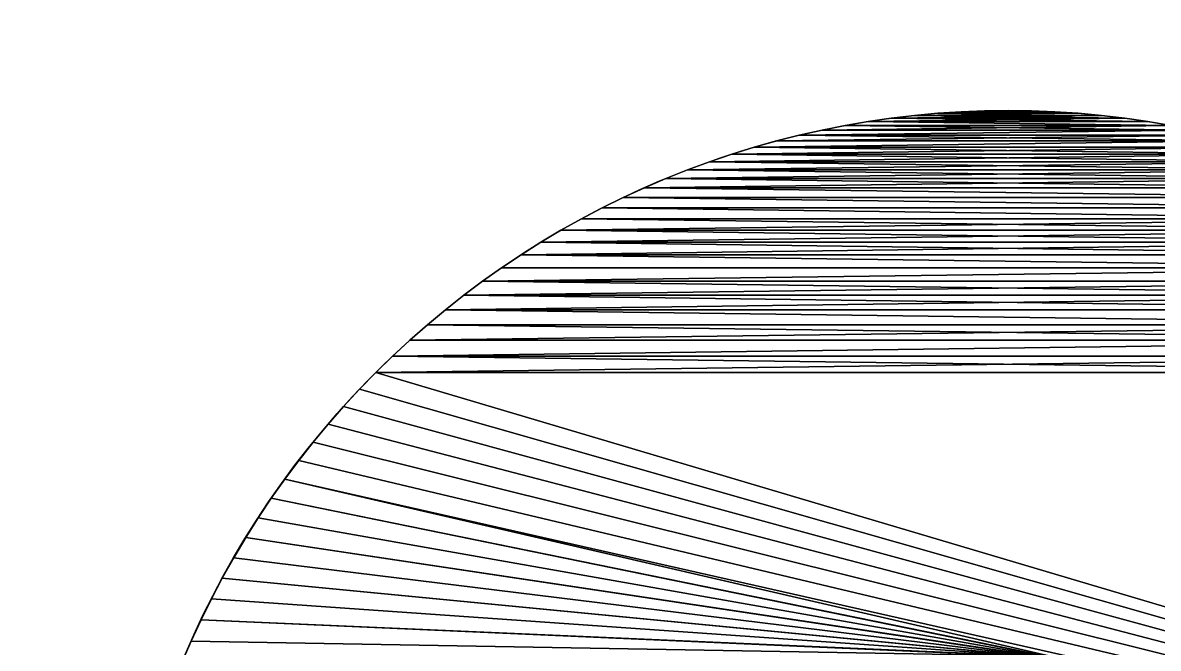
# Model space of a CAD drawing. Header units: millimetres. Extents: x 2854 to 3045, y 1707 to 1839.
# Drawn here: x 2971.263 to 2975.327, y 1752.598 to 1754.837 of the extents above; entities that cross this region are included whole.
import ezdxf

# ---------------------------------------------------------------- set-up
doc = ezdxf.new("R2010")
doc.units = ezdxf.units.MM

# ---------------------------------------------------------------- blocks, each defined once
blk = doc.blocks.new('Espaciador')
for p, q in [((-10.0792, 1.1317), (-10.0792, 1.1317, 10)), ((-10.0912, 1.0487), (-10.0912, 1.0487, 10)), ((-10.1011, 0.9656), (-10.1011, 0.9656, 10)), ((-10.1087, 0.8821), (-10.1087, 0.8821, 10)), ((-10.1142, 0.7985), (-10.1142, 0.7985, 10)), ((-10.1175, 0.7148), (-10.1175, 0.7148, 10)), ((-10.1186, 0.6311), (-10.1186, 0.6311, 10)), ((-10.1175, 0.5473), (-10.1175, 0.5473, 10)), ((-10.1142, 0.4636), (-10.1142, 0.4636, 10)), ((-10.1087, 0.38), (-10.1087, 0.38, 10)), ((-10.1011, 0.2966), (-10.1011, 0.2966, 10)), ((-10.0912, 0.2134), (-10.0912, 0.2134, 10)), ((-10.0792, 0.1305), (-10.0792, 0.1305, 10)), ((-10.065, 0.0479), (-10.065, 0.0479, 10)), ((-10.0487, -0.0343), (-10.0487, -0.0343, 10)), ((-10.0302, -0.116), (-10.0302, -0.116, 10)), ((-10.0096, -0.1972), (-10.0096, -0.1972, 10)), ((-9.9868, -0.2778), (-9.9868, -0.2778, 10)), ((-9.962, -0.3578), (-9.962, -0.3578, 10)), ((-9.906, -0.5157), (-9.906, -0.5157, 10)), ((-9.875, -0.5935), (-9.875, -0.5935, 10)), ((-9.8419, -0.6705), (-9.8419, -0.6705, 10)), ((-9.8069, -0.7466), (-9.8069, -0.7466, 10)), ((-9.7698, -0.8217), (-9.7698, -0.8217, 10)), ((-9.7308, -0.8958), (-9.7308, -0.8958, 10)), ((-9.6899, -0.9689), (-9.6899, -0.9689, 10)), ((-9.647, -1.0409), (-9.647, -1.0409, 10)), ((-9.6023, -1.1118), (-9.6023, -1.1118, 10)), ((-9.5558, -1.1814), (-9.5558, -1.1814, 10)), ((-9.5074, -1.2499), (-9.5074, -1.2499, 10)), ((-9.4573, -1.317), (-9.4573, -1.317, 10)), ((-9.4055, -1.3828), (-9.4055, -1.3828, 10)), ((-9.3519, -1.4472), (-9.3519, -1.4472, 10)), ((-9.2967, -1.5102), (-9.2967, -1.5102, 10)), ((-9.2398, -1.5717), (-9.2398, -1.5717, 10)), ((-9.1813, -1.6317), (-9.1813, -1.6317, 10)), ((-9.1213, -1.6901), (-9.1213, -1.6901, 10)), ((-9.0598, -1.747), (-9.0598, -1.747, 10)), ((-8.9968, -1.8022), (-8.9968, -1.8022, 10)), ((-8.9324, -1.8558), (-8.9324, -1.8558, 10)), ((-8.8666, -1.9077), (-8.8666, -1.9077, 10)), ((-8.7995, -1.9578), (-8.7995, -1.9578, 10)), ((-8.7311, -2.0061), (-8.7311, -2.0061, 10)), ((-8.6614, -2.0527), (-8.6614, -2.0527, 10)), ((-8.5906, -2.0974), (-8.5906, -2.0974, 10)), ((-8.5186, -2.1402), (-8.5186, -2.1402, 10)), ((-8.4455, -2.1812), (-8.4455, -2.1812, 10)), ((-8.3714, -2.2202), (-8.3714, -2.2202, 10)), ((-8.2962, -2.2572), (-8.2962, -2.2572, 10)), ((-8.2201, -2.2923), (-8.2201, -2.2923, 10))]:
    blk.add_line(p, q)
at = {"color": 40, "true_color": 0xffcc32}
blk.add_line((-9.935, -0.4371), (-9.935, -0.4371, 10), dxfattribs=at)
at = {"color": 250, "true_color": 0x1e1e1e, "extrusion": (-4.25716e-32, -4.0399e-32, -1)}
for centre in [(6.9186, 0.6311), (6.9186, 0.6311, -10)]:
    blk.add_arc(centre, 3.2, 226.5, 45, dxfattribs=at)
at = {"color": 250, "true_color": 0x1e1e1e}
mesh = blk.add_polyface(dxfattribs=at)
corners = [(-10.1175, 0.7148), (-10.1175, 0.5473), (-10.1186, 0.6311), (-10.1142, 0.7985), (-10.1142, 0.4636), (-10.1087, 0.8821), (-10.1087, 0.38), (-10.1011, 0.2966), (-10.1011, 0.9656), (-10.0912, 1.0487), (-10.0912, 0.2134), (-10.0792, 1.1317), (-10.0792, 0.1305), (-10.065, 1.2142), (-10.065, 0.0479), (-10.0487, 1.2964), (-10.0302, -0.116), (-10.0302, 1.3781), (-10.0096, 1.4593), (-9.9868, -0.2778), (-9.9868, 1.5399), (-9.962, 1.6199), (-9.962, -0.3578), (-9.935, 1.6992), (-9.935, -0.4371), (-9.906, 1.7778), (-9.906, -0.5157), (-9.875, 1.8556), (-9.875, -0.5935), (-9.8419, 1.9326), (-9.8419, -0.6705), (-9.8069, 2.0087), (-9.8069, -0.7466), (-9.7698, 2.0838), (-9.7698, -0.8217), (-9.7308, 2.158), (-9.7308, -0.8958), (-9.6899, 2.2311), (-9.6899, -0.9689), (-9.647, 2.3031), (-9.647, -1.0409), (-9.6023, 2.3739), (-9.6023, -1.1118), (-9.5558, 2.4436), (-9.5074, -1.2499), (-9.5074, 2.512), (-9.4573, 2.5791), (-9.4573, -1.317), (-9.4055, 2.6449), (-9.4055, -1.3828), (-9.3519, 2.7093), (-9.3519, -1.4472), (-9.2967, 2.7723), (-9.2398, -1.5717), (-9.2398, 2.8338), (-9.1813, 2.8938), (-9.1813, -1.6317), (-7.2721, 4.803), (-9.1213, -1.6901), (-8.7995, -1.9578), (-8.1413, 0.891), (-8.126, 0.9546), (-8.1074, 1.0173), (-8.0856, 1.079), (-8.0605, 1.1395), (-8.0323, 1.1985)]
mesh.append_faces([[corners[k] for k in face] for face in [(0, 1, 2)]], dxfattribs={"vtx0": -1, "color": 250})
mesh.append_faces([[corners[k] for k in face] for face in [(1, 3, 4), (4, 5, 6), (6, 5, 7), (7, 9, 10), (10, 11, 12), (56, 57, 58), (60, 57, 61), (61, 57, 62), (62, 57, 63), (63, 57, 64), (64, 57, 65)]], dxfattribs={"vtx0": -1, "vtx1": -1, "color": 250})
mesh.append_faces([[corners[k] for k in face] for face in [(59, 57, 60)]], dxfattribs={"vtx0": -1, "vtx1": -1, "vtx2": -1, "color": 250})
mesh.append_faces([[corners[k] for k in face] for face in [(1, 0, 3), (4, 3, 5), (7, 5, 8), (7, 8, 9), (10, 9, 11), (12, 11, 13), (14, 13, 15), (16, 15, 17), (16, 17, 18), (19, 18, 20), (19, 20, 21), (22, 21, 23), (24, 23, 25), (26, 25, 27), (28, 27, 29), (30, 29, 31), (32, 31, 33), (34, 33, 35), (36, 35, 37), (38, 37, 39), (40, 39, 41), (42, 41, 43), (44, 43, 45), (44, 45, 46), (47, 46, 48), (49, 48, 50), (51, 50, 52), (53, 52, 54), (53, 54, 55), (56, 55, 57)]], dxfattribs={"vtx0": -1, "vtx2": -1, "color": 250})
mesh = blk.add_polyface(dxfattribs=at)
corners = [(-10.1175, 0.5473, 10), (-10.1175, 0.7148, 10), (-10.1186, 0.6311, 10), (-10.1142, 0.4636, 10), (-10.1142, 0.7985, 10), (-10.1087, 0.38, 10), (-10.1087, 0.8821, 10), (-10.1011, 0.2966, 10), (-10.1011, 0.9656, 10), (-10.0912, 0.2134, 10), (-10.0912, 1.0487, 10), (-10.0792, 0.1305, 10), (-10.0792, 1.1317, 10), (-10.065, 1.2142, 10), (-10.0487, -0.0343, 10), (-10.0487, 1.2964, 10), (-10.0302, -0.116, 10), (-10.0302, 1.3781, 10), (-10.0096, -0.1972, 10), (-10.0096, 1.4593, 10), (-9.9868, -0.2778, 10), (-9.9868, 1.5399, 10), (-9.962, -0.3578, 10), (-9.962, 1.6199, 10), (-9.935, -0.4371, 10), (-9.935, 1.6992, 10), (-9.906, -0.5157, 10), (-9.906, 1.7778, 10), (-9.875, -0.5935, 10), (-9.875, 1.8556, 10), (-9.8419, -0.6705, 10), (-9.8419, 1.9326, 10), (-9.8069, 2.0087, 10), (-9.8069, -0.7466, 10), (-9.7698, 2.0838, 10), (-9.7698, -0.8217, 10), (-9.7308, 2.158, 10), (-9.6899, -0.9689, 10), (-9.6899, 2.2311, 10), (-9.647, -1.0409, 10), (-9.647, 2.3031, 10), (-9.6023, -1.1118, 10), (-9.6023, 2.3739, 10), (-9.5558, 2.4436, 10), (-9.5074, -1.2499, 10), (-9.5074, 2.512, 10), (-9.4573, -1.317, 10), (-9.4573, 2.5791, 10), (-9.4055, -1.3828, 10), (-9.4055, 2.6449, 10), (-9.3519, 2.7093, 10), (-9.2967, -1.5102, 10), (-9.2967, 2.7723, 10), (-9.2398, -1.5717, 10), (-9.2398, 2.8338, 10), (-9.1813, -1.6317, 10), (-9.1813, 2.8938, 10), (-7.2721, 4.803, 10), (-9.1213, -1.6901, 10), (-8.7995, -1.9578, 10), (-8.1413, 0.891, 10), (-8.126, 0.9546, 10), (-8.1074, 1.0173, 10), (-8.0856, 1.079, 10), (-8.0605, 1.1395, 10), (-8.0323, 1.1985, 10)]
mesh.append_faces([[corners[k] for k in face] for face in [(0, 1, 2)]], dxfattribs={"vtx0": -1, "color": 250})
mesh.append_faces([[corners[k] for k in face] for face in [(1, 3, 4), (4, 5, 6), (6, 7, 8), (8, 9, 10), (10, 11, 12), (12, 11, 13), (13, 14, 15), (15, 16, 17), (17, 18, 19), (19, 20, 21), (21, 22, 23), (23, 24, 25), (25, 26, 27), (27, 28, 29), (29, 30, 31), (31, 30, 32), (32, 33, 34), (34, 35, 36), (36, 37, 38), (38, 39, 40), (40, 41, 42), (42, 41, 43), (43, 44, 45), (45, 46, 47), (47, 48, 49), (49, 48, 50), (50, 51, 52), (52, 53, 54), (54, 55, 56), (56, 55, 57)]], dxfattribs={"vtx0": -1, "vtx1": -1, "color": 250})
mesh.append_faces([[corners[k] for k in face] for face in [(57, 59, 60)]], dxfattribs={"vtx0": -1, "vtx1": -1, "vtx2": -1, "color": 250})
mesh.append_faces([[corners[k] for k in face] for face in [(1, 0, 3), (4, 3, 5), (6, 5, 7), (8, 7, 9), (10, 9, 11), (57, 55, 58), (57, 60, 61), (57, 61, 62), (57, 62, 63), (57, 63, 64), (57, 64, 65)]], dxfattribs={"vtx0": -1, "vtx2": -1, "color": 250})
mesh = blk.add_polyface(dxfattribs=at)
corners = [(-8.1686, 0.6311), (-8.1432, -2.3254), (-8.2201, -2.2923), (-10.0792, 0.1305), (-10.065, 1.2142), (-10.065, 0.0479), (-10.0487, 1.2964), (-10.0487, -0.0343), (-10.0302, -0.116), (-10.0096, 1.4593), (-10.0096, -0.1972), (-9.9868, -0.2778), (-9.962, 1.6199), (-9.962, -0.3578), (-9.935, 1.6992), (-9.935, -0.4371), (-9.906, 1.7778), (-9.906, -0.5157), (-9.875, 1.8556), (-9.875, -0.5935), (-9.8419, 1.9326), (-9.8419, -0.6705), (-9.8069, 2.0087), (-9.8069, -0.7466), (-9.7698, 2.0838), (-9.7698, -0.8217), (-9.7308, 2.158), (-9.7308, -0.8958), (-9.6899, 2.2311), (-9.6899, -0.9689), (-9.647, 2.3031), (-9.647, -1.0409), (-9.6023, 2.3739), (-9.6023, -1.1118), (-9.5558, 2.4436), (-9.5558, -1.1814), (-9.5074, -1.2499), (-9.4573, 2.5791), (-9.4573, -1.317), (-9.4055, 2.6449), (-9.4055, -1.3828), (-9.3519, 2.7093), (-9.3519, -1.4472), (-9.2967, 2.7723), (-9.2967, -1.5102), (-9.2398, -1.5717), (-9.1813, 2.8938), (-9.1813, -1.6317), (-9.1213, -1.6901), (-7.2721, 4.803), (-9.0598, -1.747), (-8.9968, -1.8022), (-8.9324, -1.8558), (-8.8666, -1.9077), (-8.7995, -1.9578), (-8.1413, 0.891), (-8.7311, -2.0061), (-8.1532, 0.8266), (-8.6614, -2.0527), (-8.5906, -2.0974), (-8.1617, 0.7617), (-8.5186, -2.1402), (-8.4455, -2.1812), (-8.1669, 0.6965), (-8.3714, -2.2202), (-8.2962, -2.2572)]
mesh.append_faces([[corners[k] for k in face] for face in [(3, 4, 5), (5, 6, 7), (7, 6, 8), (8, 9, 10), (10, 9, 11), (11, 12, 13), (13, 14, 15), (15, 16, 17), (17, 18, 19), (19, 20, 21), (21, 22, 23), (23, 24, 25), (25, 26, 27), (27, 28, 29), (29, 30, 31), (31, 32, 33), (33, 34, 35), (35, 34, 36), (36, 37, 38), (38, 39, 40), (40, 41, 42), (42, 43, 44), (44, 43, 45), (45, 46, 47), (48, 49, 50), (50, 49, 51), (51, 49, 52), (52, 49, 53), (53, 49, 54), (54, 55, 56), (56, 57, 58), (58, 57, 59), (59, 60, 61), (61, 60, 62), (62, 63, 64), (64, 63, 65), (65, 0, 2)]], dxfattribs={"vtx0": -1, "vtx1": -1, "color": 250})
mesh.append_faces([[corners[k] for k in face] for face in [(0, 1, 2), (56, 55, 57), (59, 57, 60), (62, 60, 63), (65, 63, 0)]], dxfattribs={"vtx0": -1, "vtx2": -1, "color": 250})
mesh = blk.add_polyface(dxfattribs=at)
corners = [(-10.065, 1.2142, 10), (-10.0792, 0.1305, 10), (-10.065, 0.0479, 10), (-10.0487, -0.0343, 10), (-10.0487, 1.2964, 10), (-10.0302, -0.116, 10), (-10.0302, 1.3781, 10), (-10.0096, -0.1972, 10), (-10.0096, 1.4593, 10), (-9.9868, -0.2778, 10), (-9.9868, 1.5399, 10), (-9.962, -0.3578, 10), (-9.962, 1.6199, 10), (-9.935, -0.4371, 10), (-9.935, 1.6992, 10), (-9.906, -0.5157, 10), (-9.906, 1.7778, 10), (-9.875, -0.5935, 10), (-9.875, 1.8556, 10), (-9.8419, -0.6705, 10), (-9.8069, 2.0087, 10), (-9.8069, -0.7466, 10), (-9.7698, 2.0838, 10), (-9.7698, -0.8217, 10), (-9.7308, 2.158, 10), (-9.7308, -0.8958, 10), (-9.6899, -0.9689, 10), (-9.6899, 2.2311, 10), (-9.647, -1.0409, 10), (-9.647, 2.3031, 10), (-9.6023, -1.1118, 10), (-9.5558, 2.4436, 10), (-9.5558, -1.1814, 10), (-9.5074, -1.2499, 10), (-9.5074, 2.512, 10), (-9.4573, -1.317, 10), (-9.4573, 2.5791, 10), (-9.4055, -1.3828, 10), (-9.3519, 2.7093, 10), (-9.3519, -1.4472, 10), (-9.2967, -1.5102, 10), (-9.2967, 2.7723, 10), (-9.2398, -1.5717, 10), (-9.2398, 2.8338, 10), (-9.1813, -1.6317, 10), (-7.2721, 4.803, 10), (-9.1213, -1.6901, 10), (-9.0598, -1.747, 10), (-8.9968, -1.8022, 10), (-8.9324, -1.8558, 10), (-8.8666, -1.9077, 10), (-8.7995, -1.9578, 10), (-8.1413, 0.891, 10), (-8.7311, -2.0061, 10), (-8.1532, 0.8266, 10), (-8.6614, -2.0527, 10), (-8.5906, -2.0974, 10), (-8.1617, 0.7617, 10), (-8.5186, -2.1402, 10), (-8.4455, -2.1812, 10), (-8.1669, 0.6965, 10), (-8.3714, -2.2202, 10), (-8.2962, -2.2572, 10), (-8.1686, 0.6311, 10), (-8.2201, -2.2923, 10), (-8.1432, -2.3254, 10)]
mesh.append_faces([[corners[k] for k in face] for face in [(52, 53, 54), (54, 56, 57), (57, 59, 60), (60, 62, 63), (65, 63, 64)]], dxfattribs={"vtx0": -1, "vtx1": -1, "color": 250})
mesh.append_faces([[corners[k] for k in face] for face in [(0, 1, 2), (0, 2, 3), (4, 3, 5), (6, 5, 7), (8, 7, 9), (10, 9, 11), (12, 11, 13), (14, 13, 15), (16, 15, 17), (18, 17, 19), (20, 19, 21), (22, 21, 23), (24, 23, 25), (24, 25, 26), (27, 26, 28), (29, 28, 30), (31, 30, 32), (31, 32, 33), (34, 33, 35), (36, 35, 37), (38, 37, 39), (38, 39, 40), (41, 40, 42), (43, 42, 44), (45, 46, 47), (45, 47, 48), (45, 48, 49), (45, 49, 50), (45, 50, 51), (52, 51, 53), (54, 53, 55), (54, 55, 56), (57, 56, 58), (57, 58, 59), (60, 59, 61), (60, 61, 62), (63, 62, 64)]], dxfattribs={"vtx0": -1, "vtx2": -1, "color": 250})
mesh = blk.add_polyface(dxfattribs=at)
corners = [(-10.065, 1.2142, 10), (-10.0792, 1.1317), (-10.0792, 1.1317, 10), (-10.065, 1.2142)]
mesh.append_faces([[corners[k] for k in face] for face in [(0, 1, 2), (1, 0, 3)]], dxfattribs={"vtx0": -1, "color": 250})
mesh = blk.add_polyface(dxfattribs=at)
corners = [(-10.0792, 1.1317, 10), (-10.0912, 1.0487), (-10.0912, 1.0487, 10), (-10.0792, 1.1317)]
mesh.append_faces([[corners[k] for k in face] for face in [(0, 1, 2), (1, 0, 3)]], dxfattribs={"vtx0": -1, "color": 250})
mesh = blk.add_polyface(dxfattribs=at)
corners = [(-10.1011, 0.9656, 10), (-10.0912, 1.0487), (-10.1011, 0.9656), (-10.0912, 1.0487, 10)]
mesh.append_faces([[corners[k] for k in face] for face in [(0, 1, 2), (1, 0, 3)]], dxfattribs={"vtx0": -1, "color": 250})
mesh = blk.add_polyface(dxfattribs=at)
corners = [(-10.1011, 0.9656, 10), (-10.1087, 0.8821), (-10.1087, 0.8821, 10), (-10.1011, 0.9656)]
mesh.append_faces([[corners[k] for k in face] for face in [(0, 1, 2), (1, 0, 3)]], dxfattribs={"vtx0": -1, "color": 250})
mesh = blk.add_polyface(dxfattribs=at)
corners = [(-10.1142, 0.7985, 10), (-10.1087, 0.8821), (-10.1142, 0.7985), (-10.1087, 0.8821, 10)]
mesh.append_faces([[corners[k] for k in face] for face in [(0, 1, 2), (1, 0, 3)]], dxfattribs={"vtx0": -1, "color": 250})
mesh = blk.add_polyface(dxfattribs=at)
corners = [(-10.1142, 0.7985, 10), (-10.1175, 0.7148), (-10.1175, 0.7148, 10), (-10.1142, 0.7985)]
mesh.append_faces([[corners[k] for k in face] for face in [(0, 1, 2), (1, 0, 3)]], dxfattribs={"vtx0": -1, "color": 250})
mesh = blk.add_polyface(dxfattribs=at)
corners = [(-10.1175, 0.7148, 10), (-10.1186, 0.6311), (-10.1186, 0.6311, 10), (-10.1175, 0.7148)]
mesh.append_faces([[corners[k] for k in face] for face in [(0, 1, 2), (1, 0, 3)]], dxfattribs={"vtx0": -1, "color": 250})
mesh = blk.add_polyface(dxfattribs=at)
corners = [(-10.1186, 0.6311, 10), (-10.1175, 0.5473), (-10.1175, 0.5473, 10), (-10.1186, 0.6311)]
mesh.append_faces([[corners[k] for k in face] for face in [(0, 1, 2), (1, 0, 3)]], dxfattribs={"vtx0": -1, "color": 250})
mesh = blk.add_polyface(dxfattribs=at)
corners = [(-10.1175, 0.5473, 10), (-10.1142, 0.4636), (-10.1142, 0.4636, 10), (-10.1175, 0.5473)]
mesh.append_faces([[corners[k] for k in face] for face in [(0, 1, 2), (1, 0, 3)]], dxfattribs={"vtx0": -1, "color": 250})
mesh = blk.add_polyface(dxfattribs=at)
corners = [(-10.1142, 0.4636, 10), (-10.1087, 0.38), (-10.1087, 0.38, 10), (-10.1142, 0.4636)]
mesh.append_faces([[corners[k] for k in face] for face in [(0, 1, 2), (1, 0, 3)]], dxfattribs={"vtx0": -1, "color": 250})
mesh = blk.add_polyface(dxfattribs=at)
corners = [(-10.1087, 0.38, 10), (-10.1011, 0.2966), (-10.1011, 0.2966, 10), (-10.1087, 0.38)]
mesh.append_faces([[corners[k] for k in face] for face in [(0, 1, 2), (1, 0, 3)]], dxfattribs={"vtx0": -1, "color": 250})
mesh = blk.add_polyface(dxfattribs=at)
corners = [(-10.1011, 0.2966, 10), (-10.0912, 0.2134), (-10.0912, 0.2134, 10), (-10.1011, 0.2966)]
mesh.append_faces([[corners[k] for k in face] for face in [(0, 1, 2), (1, 0, 3)]], dxfattribs={"vtx0": -1, "color": 250})
mesh = blk.add_polyface(dxfattribs=at)
corners = [(-10.0912, 0.2134, 10), (-10.0792, 0.1305), (-10.0792, 0.1305, 10), (-10.0912, 0.2134)]
mesh.append_faces([[corners[k] for k in face] for face in [(0, 1, 2), (1, 0, 3)]], dxfattribs={"vtx0": -1, "color": 250})
mesh = blk.add_polyface(dxfattribs=at)
corners = [(-10.0792, 0.1305, 10), (-10.065, 0.0479), (-10.065, 0.0479, 10), (-10.0792, 0.1305)]
mesh.append_faces([[corners[k] for k in face] for face in [(0, 1, 2), (1, 0, 3)]], dxfattribs={"vtx0": -1, "color": 250})
mesh = blk.add_polyface(dxfattribs=at)
corners = [(-10.065, 0.0479, 10), (-10.0487, -0.0343), (-10.0487, -0.0343, 10), (-10.065, 0.0479)]
mesh.append_faces([[corners[k] for k in face] for face in [(0, 1, 2), (1, 0, 3)]], dxfattribs={"vtx0": -1, "color": 250})
mesh = blk.add_polyface(dxfattribs=at)
corners = [(-10.0487, -0.0343, 10), (-10.0302, -0.116), (-10.0302, -0.116, 10), (-10.0487, -0.0343)]
mesh.append_faces([[corners[k] for k in face] for face in [(0, 1, 2), (1, 0, 3)]], dxfattribs={"vtx0": -1, "color": 250})
mesh = blk.add_polyface(dxfattribs=at)
corners = [(-10.0302, -0.116, 10), (-10.0096, -0.1972), (-10.0096, -0.1972, 10), (-10.0302, -0.116)]
mesh.append_faces([[corners[k] for k in face] for face in [(0, 1, 2), (1, 0, 3)]], dxfattribs={"vtx0": -1, "color": 250})
mesh = blk.add_polyface(dxfattribs=at)
corners = [(-10.0096, -0.1972, 10), (-9.9868, -0.2778), (-9.9868, -0.2778, 10), (-10.0096, -0.1972)]
mesh.append_faces([[corners[k] for k in face] for face in [(0, 1, 2), (1, 0, 3)]], dxfattribs={"vtx0": -1, "color": 250})
mesh = blk.add_polyface(dxfattribs=at)
corners = [(-9.9868, -0.2778, 10), (-9.962, -0.3578), (-9.962, -0.3578, 10), (-9.9868, -0.2778)]
mesh.append_faces([[corners[k] for k in face] for face in [(0, 1, 2), (1, 0, 3)]], dxfattribs={"vtx0": -1, "color": 250})
mesh = blk.add_polyface(dxfattribs=at)
corners = [(-9.962, -0.3578, 10), (-9.935, -0.4371), (-9.935, -0.4371, 10), (-9.962, -0.3578)]
mesh.append_faces([[corners[k] for k in face] for face in [(0, 1, 2), (1, 0, 3)]], dxfattribs={"vtx0": -1, "color": 250})
mesh = blk.add_polyface(dxfattribs=at)
corners = [(-9.935, -0.4371, 10), (-9.906, -0.5157), (-9.906, -0.5157, 10), (-9.935, -0.4371)]
mesh.append_faces([[corners[k] for k in face] for face in [(0, 1, 2), (1, 0, 3)]], dxfattribs={"vtx0": -1, "color": 250})
mesh = blk.add_polyface(dxfattribs=at)
corners = [(-9.875, -0.5935, 10), (-9.906, -0.5157), (-9.875, -0.5935), (-9.906, -0.5157, 10)]
mesh.append_faces([[corners[k] for k in face] for face in [(0, 1, 2), (1, 0, 3)]], dxfattribs={"vtx0": -1, "color": 250})
mesh = blk.add_polyface(dxfattribs=at)
corners = [(-9.875, -0.5935, 10), (-9.8419, -0.6705), (-9.8419, -0.6705, 10), (-9.875, -0.5935)]
mesh.append_faces([[corners[k] for k in face] for face in [(0, 1, 2), (1, 0, 3)]], dxfattribs={"vtx0": -1, "color": 250})
mesh = blk.add_polyface(dxfattribs=at)
corners = [(-9.8419, -0.6705, 10), (-9.8069, -0.7466), (-9.8069, -0.7466, 10), (-9.8419, -0.6705)]
mesh.append_faces([[corners[k] for k in face] for face in [(0, 1, 2), (1, 0, 3)]], dxfattribs={"vtx0": -1, "color": 250})
mesh = blk.add_polyface(dxfattribs=at)
corners = [(-9.8069, -0.7466, 10), (-9.7698, -0.8217), (-9.7698, -0.8217, 10), (-9.8069, -0.7466)]
mesh.append_faces([[corners[k] for k in face] for face in [(0, 1, 2), (1, 0, 3)]], dxfattribs={"vtx0": -1, "color": 250})
mesh = blk.add_polyface(dxfattribs=at)
corners = [(-9.7698, -0.8217, 10), (-9.7308, -0.8958), (-9.7308, -0.8958, 10), (-9.7698, -0.8217)]
mesh.append_faces([[corners[k] for k in face] for face in [(0, 1, 2), (1, 0, 3)]], dxfattribs={"vtx0": -1, "color": 250})
mesh = blk.add_polyface(dxfattribs=at)
corners = [(-9.7308, -0.8958, 10), (-9.6899, -0.9689), (-9.6899, -0.9689, 10), (-9.7308, -0.8958)]
mesh.append_faces([[corners[k] for k in face] for face in [(0, 1, 2), (1, 0, 3)]], dxfattribs={"vtx0": -1, "color": 250})
mesh = blk.add_polyface(dxfattribs=at)
corners = [(-9.6899, -0.9689, 10), (-9.647, -1.0409), (-9.647, -1.0409, 10), (-9.6899, -0.9689)]
mesh.append_faces([[corners[k] for k in face] for face in [(0, 1, 2), (1, 0, 3)]], dxfattribs={"vtx0": -1, "color": 250})
mesh = blk.add_polyface(dxfattribs=at)
corners = [(-9.647, -1.0409, 10), (-9.6023, -1.1118), (-9.6023, -1.1118, 10), (-9.647, -1.0409)]
mesh.append_faces([[corners[k] for k in face] for face in [(0, 1, 2), (1, 0, 3)]], dxfattribs={"vtx0": -1, "color": 250})
mesh = blk.add_polyface(dxfattribs=at)
corners = [(-9.5558, -1.1814, 10), (-9.6023, -1.1118), (-9.5558, -1.1814), (-9.6023, -1.1118, 10)]
mesh.append_faces([[corners[k] for k in face] for face in [(0, 1, 2), (1, 0, 3)]], dxfattribs={"vtx0": -1, "color": 250})
mesh = blk.add_polyface(dxfattribs=at)
corners = [(-9.5558, -1.1814, 10), (-9.5074, -1.2499), (-9.5074, -1.2499, 10), (-9.5558, -1.1814)]
mesh.append_faces([[corners[k] for k in face] for face in [(0, 1, 2), (1, 0, 3)]], dxfattribs={"vtx0": -1, "color": 250})
mesh = blk.add_polyface(dxfattribs=at)
corners = [(-9.5074, -1.2499, 10), (-9.4573, -1.317), (-9.4573, -1.317, 10), (-9.5074, -1.2499)]
mesh.append_faces([[corners[k] for k in face] for face in [(0, 1, 2), (1, 0, 3)]], dxfattribs={"vtx0": -1, "color": 250})
mesh = blk.add_polyface(dxfattribs=at)
corners = [(-9.4573, -1.317, 10), (-9.4055, -1.3828), (-9.4055, -1.3828, 10), (-9.4573, -1.317)]
mesh.append_faces([[corners[k] for k in face] for face in [(0, 1, 2), (1, 0, 3)]], dxfattribs={"vtx0": -1, "color": 250})
mesh = blk.add_polyface(dxfattribs=at)
corners = [(-9.4055, -1.3828, 10), (-9.3519, -1.4472), (-9.3519, -1.4472, 10), (-9.4055, -1.3828)]
mesh.append_faces([[corners[k] for k in face] for face in [(0, 1, 2), (1, 0, 3)]], dxfattribs={"vtx0": -1, "color": 250})
mesh = blk.add_polyface(dxfattribs=at)
corners = [(-9.3519, -1.4472, 10), (-9.2967, -1.5102), (-9.2967, -1.5102, 10), (-9.3519, -1.4472)]
mesh.append_faces([[corners[k] for k in face] for face in [(0, 1, 2), (1, 0, 3)]], dxfattribs={"vtx0": -1, "color": 250})
mesh = blk.add_polyface(dxfattribs=at)
corners = [(-9.2967, -1.5102, 10), (-9.2398, -1.5717), (-9.2398, -1.5717, 10), (-9.2967, -1.5102)]
mesh.append_faces([[corners[k] for k in face] for face in [(0, 1, 2), (1, 0, 3)]], dxfattribs={"vtx0": -1, "color": 250})
mesh = blk.add_polyface(dxfattribs=at)
corners = [(-9.2398, -1.5717, 10), (-9.1813, -1.6317), (-9.1813, -1.6317, 10), (-9.2398, -1.5717)]
mesh.append_faces([[corners[k] for k in face] for face in [(0, 1, 2), (1, 0, 3)]], dxfattribs={"vtx0": -1, "color": 250})
mesh = blk.add_polyface(dxfattribs=at)
corners = [(-9.1213, -1.6901, 10), (-9.1813, -1.6317), (-9.1213, -1.6901), (-9.1813, -1.6317, 10)]
mesh.append_faces([[corners[k] for k in face] for face in [(0, 1, 2), (1, 0, 3)]], dxfattribs={"vtx0": -1, "color": 250})
mesh = blk.add_polyface(dxfattribs=at)
corners = [(-9.0598, -1.747, 10), (-9.1213, -1.6901), (-9.0598, -1.747), (-9.1213, -1.6901, 10)]
mesh.append_faces([[corners[k] for k in face] for face in [(0, 1, 2), (1, 0, 3)]], dxfattribs={"vtx0": -1, "color": 250})
mesh = blk.add_polyface(dxfattribs=at)
corners = [(-8.9968, -1.8022, 10), (-9.0598, -1.747), (-8.9968, -1.8022), (-9.0598, -1.747, 10)]
mesh.append_faces([[corners[k] for k in face] for face in [(0, 1, 2), (1, 0, 3)]], dxfattribs={"vtx0": -1, "color": 250})
mesh = blk.add_polyface(dxfattribs=at)
corners = [(-8.9324, -1.8558, 10), (-8.9968, -1.8022), (-8.9324, -1.8558), (-8.9968, -1.8022, 10)]
mesh.append_faces([[corners[k] for k in face] for face in [(0, 1, 2), (1, 0, 3)]], dxfattribs={"vtx0": -1, "color": 250})
mesh = blk.add_polyface(dxfattribs=at)
corners = [(-8.8666, -1.9077, 10), (-8.9324, -1.8558), (-8.8666, -1.9077), (-8.9324, -1.8558, 10)]
mesh.append_faces([[corners[k] for k in face] for face in [(0, 1, 2), (1, 0, 3)]], dxfattribs={"vtx0": -1, "color": 250})
mesh = blk.add_polyface(dxfattribs=at)
corners = [(-8.7995, -1.9578, 10), (-8.8666, -1.9077), (-8.7995, -1.9578), (-8.8666, -1.9077, 10)]
mesh.append_faces([[corners[k] for k in face] for face in [(0, 1, 2), (1, 0, 3)]], dxfattribs={"vtx0": -1, "color": 250})
mesh = blk.add_polyface(dxfattribs=at)
corners = [(-8.7311, -2.0061, 10), (-8.7995, -1.9578), (-8.7311, -2.0061), (-8.7995, -1.9578, 10)]
mesh.append_faces([[corners[k] for k in face] for face in [(0, 1, 2), (1, 0, 3)]], dxfattribs={"vtx0": -1, "color": 250})
mesh = blk.add_polyface(dxfattribs=at)
corners = [(-8.6614, -2.0527, 10), (-8.7311, -2.0061), (-8.6614, -2.0527), (-8.7311, -2.0061, 10)]
mesh.append_faces([[corners[k] for k in face] for face in [(0, 1, 2), (1, 0, 3)]], dxfattribs={"vtx0": -1, "color": 250})
mesh = blk.add_polyface(dxfattribs=at)
corners = [(-8.5906, -2.0974, 10), (-8.6614, -2.0527), (-8.5906, -2.0974), (-8.6614, -2.0527, 10)]
mesh.append_faces([[corners[k] for k in face] for face in [(0, 1, 2), (1, 0, 3)]], dxfattribs={"vtx0": -1, "color": 250})
mesh = blk.add_polyface(dxfattribs=at)
corners = [(-8.5186, -2.1402, 10), (-8.5906, -2.0974), (-8.5186, -2.1402), (-8.5906, -2.0974, 10)]
mesh.append_faces([[corners[k] for k in face] for face in [(0, 1, 2), (1, 0, 3)]], dxfattribs={"vtx0": -1, "color": 250})
mesh = blk.add_polyface(dxfattribs=at)
corners = [(-8.4455, -2.1812, 10), (-8.5186, -2.1402), (-8.4455, -2.1812), (-8.5186, -2.1402, 10)]
mesh.append_faces([[corners[k] for k in face] for face in [(0, 1, 2), (1, 0, 3)]], dxfattribs={"vtx0": -1, "color": 250})
mesh = blk.add_polyface(dxfattribs=at)
corners = [(-8.3714, -2.2202, 10), (-8.4455, -2.1812), (-8.3714, -2.2202), (-8.4455, -2.1812, 10)]
mesh.append_faces([[corners[k] for k in face] for face in [(0, 1, 2), (1, 0, 3)]], dxfattribs={"vtx0": -1, "color": 250})
mesh = blk.add_polyface(dxfattribs=at)
corners = [(-8.2962, -2.2572, 10), (-8.3714, -2.2202), (-8.2962, -2.2572), (-8.3714, -2.2202, 10)]
mesh.append_faces([[corners[k] for k in face] for face in [(0, 1, 2), (1, 0, 3)]], dxfattribs={"vtx0": -1, "color": 250})
mesh = blk.add_polyface(dxfattribs=at)
corners = [(-8.2201, -2.2923, 10), (-8.2962, -2.2572), (-8.2201, -2.2923), (-8.2962, -2.2572, 10)]
mesh.append_faces([[corners[k] for k in face] for face in [(0, 1, 2), (1, 0, 3)]], dxfattribs={"vtx0": -1, "color": 250})
mesh = blk.add_polyface(dxfattribs=at)
corners = [(-8.1432, -2.3254, 10), (-8.2201, -2.2923), (-8.1432, -2.3254), (-8.2201, -2.2923, 10)]
mesh.append_faces([[corners[k] for k in face] for face in [(0, 1, 2), (1, 0, 3)]], dxfattribs={"vtx0": -1, "color": 250})

msp = doc.modelspace()

# ---------------------------------------------------------------- block references
at = {"color": 18, "true_color": 0x000000, "rotation": 270}
msp.add_blockref('Espaciador', (2974.158, 1744.4039, 0.0012), dxfattribs=at)

doc.saveas('drawing.dxf')
